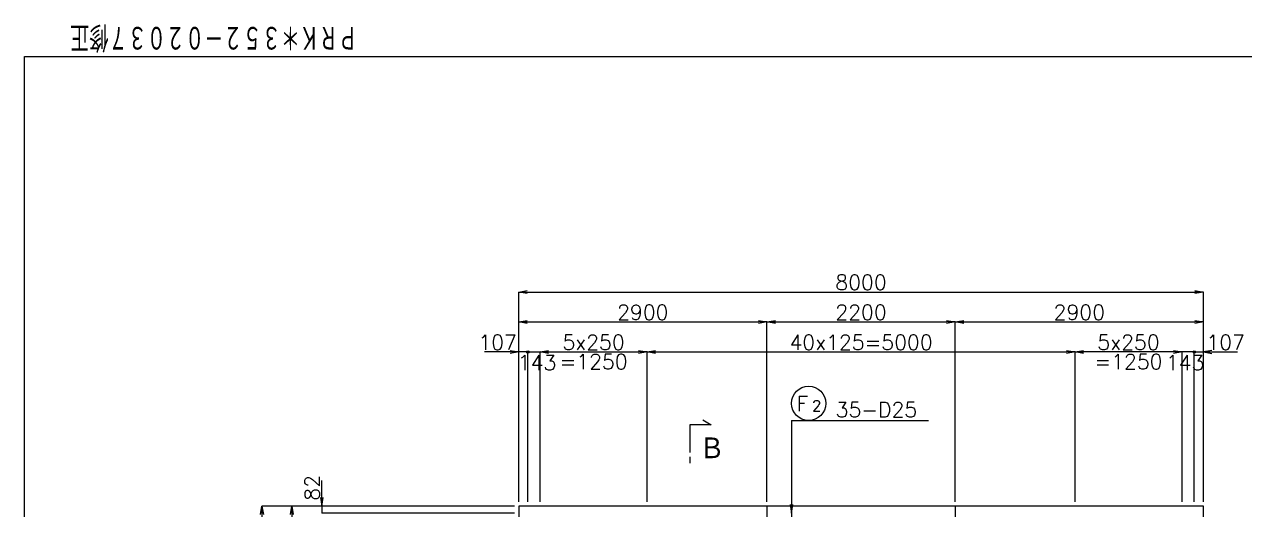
# Model space of a CAD drawing. Header units: millimetres. Extents: x -19525 to 20025, y -14225 to 14225.
# Drawn here: x -19525 to -5269, y 8559 to 14225 of the extents above; entities that cross this region are included whole.
import ezdxf

# ---------------------------------------------------------------- set-up
doc = ezdxf.new("R2010")
doc.units = ezdxf.units.MM
doc.linetypes.add('HIDDEN2', pattern=[4.7625, 3.175, -1.5875])
for name, color, linetype in [('DIM-01', 2, 'Continuous'), ('DIM-02', 2, 'Continuous'), ('GAIKEI-01', 7, 'Continuous'), ('LAYER_15', 7, 'Continuous'), ('TEXT-01', 4, 'Continuous'), ('WAKU-01', 1, 'Continuous')]:
    doc.layers.add(name, color=color, linetype=linetype)
doc.styles.get("Standard").update_dxf_attribs({"font": 'txt.shx', "bigfont": 'bigfont.shx'})
doc.dimstyles.get("Standard").update_dxf_attribs({"dimscale": 50, "dimtxt": 3.5, "dimasz": 2, "dimexe": 0, "dimexo": 1, "dimgap": 0.5, "dimtad": 1, "dimdec": 0, "dimzin": 0, "dimdsep": 46, "dimtxsty": 'Standard', "dimblk1": 'OPEN', "dimblk2": 'OPEN', "dimsah": 1, "dimcen": 0, "dimclrd": 2, "dimclre": 2, "dimclrt": 6, "dimaunit": 1, "dimadec": 0, "dimazin": 0, "dimtfac": 1, "dimtdec": 4, "dimtix": 1, "dimtofl": 0, "dimtmove": 2, "dimatfit": 3, "dimldrblk": 'OPEN', "dimfxl": 0, "dimtolj": 1, "dimtzin": 0, "dimarcsym": 0})

# ---------------------------------------------------------------- blocks, each defined once
blk = doc.blocks.new('_OPEN')
at = {"color": 0, "linetype": 'ByBlock'}
for p, q in [((-1, 0.17), (0, 0)), ((0, 0), (-1, -0.17)), ((0, 0), (-1, 0))]:
    blk.add_line(p, q, dxfattribs=at)
blk = doc.blocks.new('*D20')
at = {"layer": 'DEFPOINTS', "color": 0}
for p in [(-5750, 11100), (-13750, 8600), (-5750, 8600)]:
    blk.add_point(p, dxfattribs=at)
at = {"layer": 'DIM-01', "color": 2, "lineweight": -2}
for p, q in [((-13750, 8650), (-13750, 11100)), ((-13650, 11100), (-5850, 11100)), ((-5750, 8650), (-5750, 11100))]:
    blk.add_line(p, q, dxfattribs=at)
at = {"layer": 'DIM-01', "color": 2, "lineweight": -2, "xscale": 100, "yscale": 100, "zscale": 100, "rotation": 180}
blk.add_blockref('_OPEN', (-13750, 11100), dxfattribs=at)
at = {"layer": 'DIM-01', "color": 2, "lineweight": -2, "xscale": 100, "yscale": 100, "zscale": 100}
blk.add_blockref('_OPEN', (-5750, 11100), dxfattribs=at)
at = {"layer": 'DIM-01', "color": 6, "insert": (-9750, 11212.5), "char_height": 175, "attachment_point": 5}
blk.add_mtext('\\A1;8000', dxfattribs=at)
blk = doc.blocks.new('*D21')
at = {"layer": 'DEFPOINTS', "color": 0}
for p in [(-10850, 10750), (-13750, 8600), (-10850, 8600)]:
    blk.add_point(p, dxfattribs=at)
at = {"layer": 'DIM-01', "color": 2, "lineweight": -2}
for p, q in [((-13650, 10750), (-10950, 10750)), ((-10850, 8650), (-10850, 10750))]:
    blk.add_line(p, q, dxfattribs=at)
at = {"layer": 'DIM-01', "color": 2, "lineweight": -2, "xscale": 100, "yscale": 100, "zscale": 100, "rotation": 180}
blk.add_blockref('_OPEN', (-13750, 10750), dxfattribs=at)
at = {"layer": 'DIM-01', "color": 2, "lineweight": -2, "xscale": 100, "yscale": 100, "zscale": 100}
blk.add_blockref('_OPEN', (-10850, 10750), dxfattribs=at)
at = {"layer": 'DIM-01', "color": 6, "insert": (-12300, 10862.5), "char_height": 175, "attachment_point": 5}
blk.add_mtext('\\A1;2900', dxfattribs=at)
blk = doc.blocks.new('*D22')
at = {"layer": 'DEFPOINTS', "color": 0}
for p in [(-7250, 10400), (-12250, 8600), (-7250, 8600)]:
    blk.add_point(p, dxfattribs=at)
at = {"layer": 'DIM-01', "color": 2, "lineweight": -2}
for p, q in [((-12150, 10400), (-7350, 10400)), ((-7250, 8650), (-7250, 10400))]:
    blk.add_line(p, q, dxfattribs=at)
at = {"layer": 'DIM-01', "color": 2, "lineweight": -2, "xscale": 100, "yscale": 100, "zscale": 100, "rotation": 180}
blk.add_blockref('_OPEN', (-12250, 10400), dxfattribs=at)
at = {"layer": 'DIM-01', "color": 2, "lineweight": -2, "xscale": 100, "yscale": 100, "zscale": 100}
blk.add_blockref('_OPEN', (-7250, 10400), dxfattribs=at)
at = {"layer": 'DIM-01', "color": 6, "insert": (-9750, 10512.5), "char_height": 175, "attachment_point": 5}
blk.add_mtext('\\A1;40x125=5000', dxfattribs=at)
blk = doc.blocks.new('*D23')
at = {"layer": 'DEFPOINTS', "color": 0}
for p in [(-12250, 10400), (-13500, 8600), (-12250, 8600)]:
    blk.add_point(p, dxfattribs=at)
at = {"layer": 'DIM-01', "color": 2, "lineweight": -2}
for p, q in [((-13400, 10400), (-12350, 10400)), ((-12250, 8650), (-12250, 10400))]:
    blk.add_line(p, q, dxfattribs=at)
at = {"layer": 'DIM-01', "color": 2, "lineweight": -2, "xscale": 100, "yscale": 100, "zscale": 100, "rotation": 180}
blk.add_blockref('_OPEN', (-13500, 10400), dxfattribs=at)
at = {"layer": 'DIM-01', "color": 2, "lineweight": -2, "xscale": 100, "yscale": 100, "zscale": 100}
blk.add_blockref('_OPEN', (-12250, 10400), dxfattribs=at)
at = {"layer": 'DIM-01', "color": 6, "char_height": 175, "attachment_point": 5}
for s, insert in [('\\A1;5x250', (-12875, 10512.5)), ('\\A1;=1250', (-12875, 10287.5))]:
    blk.add_mtext(s, dxfattribs=dict(at, insert=insert))
blk = doc.blocks.new('*D24')
at = {"layer": 'DEFPOINTS', "color": 0}
for p in [(-13500, 10400), (-13644, 8600), (-13500, 8600)]:
    blk.add_point(p, dxfattribs=at)
at = {"layer": 'DIM-01', "color": 2, "lineweight": -2}
blk.add_line((-13500, 8650), (-13500, 10400), dxfattribs=at)
at = {"layer": 'DIM-01', "color": 6, "insert": (-13536, 10276), "char_height": 175, "attachment_point": 5}
blk.add_mtext('\\A1;143', dxfattribs=at)
blk = doc.blocks.new('*D25')
at = {"layer": 'DEFPOINTS', "color": 0}
for p in [(-13644, 10400), (-13750, 8600), (-13644, 8600)]:
    blk.add_point(p, dxfattribs=at)
at = {"layer": 'DIM-01', "color": 2, "lineweight": -2}
blk.add_line((-13644, 8650), (-13644, 10400), dxfattribs=at)
at = {"layer": 'DIM-01', "color": 6, "insert": (-13997, 10512), "char_height": 175, "attachment_point": 5}
blk.add_mtext('\\A1;107', dxfattribs=at)
blk = doc.blocks.new('*D26')
at = {"layer": 'DEFPOINTS', "color": 0}
for p in [(-13750, 8600), (-16050, 8518), (-13750, 8518)]:
    blk.add_point(p, dxfattribs=at)
at = {"layer": 'DIM-01', "color": 2, "lineweight": -2}
for p, q in [((-13800, 8600), (-16050, 8600)), ((-13800, 8518), (-16050, 8518))]:
    blk.add_line(p, q, dxfattribs=at)
at = {"layer": 'DIM-01', "color": 6, "insert": (-16163, 8813), "char_height": 175, "attachment_point": 5, "rotation": 90}
blk.add_mtext('\\A1;82', dxfattribs=at)
blk = doc.blocks.new('*D27')
at = {"layer": 'DEFPOINTS', "color": 0}
for p in [(-13750, 8600), (-16750, 100), (-13750, 100)]:
    blk.add_point(p, dxfattribs=at)
at = {"layer": 'DIM-01', "color": 2, "lineweight": -2}
for p, q in [((-13800, 8600), (-16750, 8600)), ((-16750, 8500), (-16750, 200)), ((-13800, 100), (-16750, 100))]:
    blk.add_line(p, q, dxfattribs=at)
at = {"layer": 'DIM-01', "color": 2, "lineweight": -2, "xscale": 100, "yscale": 100, "zscale": 100}
for p, rotation in [((-16750, 8600), 90), ((-16750, 100), 270)]:
    blk.add_blockref('_OPEN', p, dxfattribs=dict(at, rotation=rotation))
at = {"layer": 'DIM-01', "color": 6, "insert": (-16862.5, 4350), "char_height": 175, "attachment_point": 5, "rotation": 90}
blk.add_mtext('\\A1;8500', dxfattribs=at)
blk = doc.blocks.new('*D28')
at = {"layer": 'DEFPOINTS', "color": 0}
for p in [(-13750, 8600), (-16400, 4350), (-16400, 4350)]:
    blk.add_point(p, dxfattribs=at)
at = {"layer": 'DIM-01', "color": 2, "lineweight": -2}
blk.add_line((-16400, 8500), (-16400, 4450), dxfattribs=at)
at = {"layer": 'DIM-01', "color": 2, "lineweight": -2, "xscale": 100, "yscale": 100, "zscale": 100}
for p, rotation in [((-16400, 8600), 90), ((-16400, 4350), 270)]:
    blk.add_blockref('_OPEN', p, dxfattribs=dict(at, rotation=rotation))
at = {"layer": 'DIM-01', "color": 6, "insert": (-16512.5, 6475), "char_height": 175, "attachment_point": 5, "rotation": 90}
blk.add_mtext('\\A1;4250', dxfattribs=at)
blk = doc.blocks.new('*D33')
at = {"layer": 'DEFPOINTS', "color": 0}
for p in [(-8650, 10750), (-10850, 8600), (-8650, 8600)]:
    blk.add_point(p, dxfattribs=at)
at = {"layer": 'DIM-01', "color": 2, "lineweight": -2}
for p, q in [((-10750, 10750), (-8750, 10750)), ((-8650, 8650), (-8650, 10750))]:
    blk.add_line(p, q, dxfattribs=at)
at = {"layer": 'DIM-01', "color": 2, "lineweight": -2, "xscale": 100, "yscale": 100, "zscale": 100, "rotation": 180}
blk.add_blockref('_OPEN', (-10850, 10750), dxfattribs=at)
at = {"layer": 'DIM-01', "color": 2, "lineweight": -2, "xscale": 100, "yscale": 100, "zscale": 100}
blk.add_blockref('_OPEN', (-8650, 10750), dxfattribs=at)
at = {"layer": 'DIM-01', "color": 6, "insert": (-9750, 10862.5), "char_height": 175, "attachment_point": 5}
blk.add_mtext('\\A1;2200', dxfattribs=at)
blk = doc.blocks.new('*D34')
at = {"layer": 'DEFPOINTS', "color": 0}
for p in [(-5750, 10750), (-8650, 8600), (-5750, 8600)]:
    blk.add_point(p, dxfattribs=at)
at = {"layer": 'DIM-01', "color": 2, "lineweight": -2}
blk.add_line((-8550, 10750), (-5850, 10750), dxfattribs=at)
at = {"layer": 'DIM-01', "color": 2, "lineweight": -2, "xscale": 100, "yscale": 100, "zscale": 100, "rotation": 180}
blk.add_blockref('_OPEN', (-8650, 10750), dxfattribs=at)
at = {"layer": 'DIM-01', "color": 2, "lineweight": -2, "xscale": 100, "yscale": 100, "zscale": 100}
blk.add_blockref('_OPEN', (-5750, 10750), dxfattribs=at)
at = {"layer": 'DIM-01', "color": 6, "insert": (-7200, 10862.5), "char_height": 175, "attachment_point": 5}
blk.add_mtext('\\A1;2900', dxfattribs=at)
blk = doc.blocks.new('*D35')
at = {"layer": 'DEFPOINTS', "color": 0}
for p in [(-5750, 10400), (-5857, 8600), (-5750, 8600)]:
    blk.add_point(p, dxfattribs=at)
at = {"layer": 'DIM-01', "color": 2, "lineweight": -2}
blk.add_line((-5857, 8650), (-5857, 10400), dxfattribs=at)
at = {"layer": 'DIM-01', "color": 6, "insert": (-5490, 10512), "char_height": 175, "attachment_point": 5}
blk.add_mtext('\\A1;107', dxfattribs=at)
blk = doc.blocks.new('*D36')
at = {"layer": 'DEFPOINTS', "color": 0}
for p in [(-6000, 10400), (-6000, 8600), (-5857, 8600)]:
    blk.add_point(p, dxfattribs=at)
at = {"layer": 'DIM-01', "color": 2, "lineweight": -2}
blk.add_line((-6000, 8650), (-6000, 10400), dxfattribs=at)
at = {"layer": 'DIM-01', "color": 6, "insert": (-5964, 10276), "char_height": 175, "attachment_point": 5}
blk.add_mtext('\\A1;143', dxfattribs=at)
blk = doc.blocks.new('*D37')
at = {"layer": 'DEFPOINTS', "color": 0}
for p in [(-7250, 10400), (-7250, 8600), (-6000, 8600)]:
    blk.add_point(p, dxfattribs=at)
at = {"layer": 'DIM-01', "color": 2, "lineweight": -2}
for p, q in [((-7250, 8650), (-7250, 10400)), ((-6100, 10400), (-7150, 10400))]:
    blk.add_line(p, q, dxfattribs=at)
at = {"layer": 'DIM-01', "color": 2, "lineweight": -2, "xscale": 100, "yscale": 100, "zscale": 100, "rotation": 180}
blk.add_blockref('_OPEN', (-7250, 10400), dxfattribs=at)
at = {"layer": 'DIM-01', "color": 2, "lineweight": -2, "xscale": 100, "yscale": 100, "zscale": 100}
blk.add_blockref('_OPEN', (-6000, 10400), dxfattribs=at)
at = {"layer": 'DIM-01', "color": 6, "char_height": 175, "attachment_point": 5}
for s, insert in [('\\A1;5x250', (-6625, 10512.5)), ('\\A1;=1250', (-6625, 10287.5))]:
    blk.add_mtext(s, dxfattribs=dict(at, insert=insert))

msp = doc.modelspace()

# ---------------------------------------------------------------- linework, layer by layer
at = {"layer": 'DIM-01'}
for p, q in [((-13750, 10400), (-14150, 10400)), ((-13643.5, 10400), (-13750, 10400)), ((-13643.5, 10400), (-13500, 10400)), ((-5856.5, 10400), (-6000, 10400)), ((-5856.5, 10400), (-5750, 10400)), ((-5750, 10400), (-5350, 10400)), ((-16050, 8600), (-16050, 8900)), ((-16050, 8600), (-16050, 8518.5))]:
    msp.add_line(p, q, dxfattribs=at)
for centre, radius in [((-13643.5, 10400), 15), ((-13643.5, 10400), 7.5), ((-5856.5, 10400), 15), ((-5856.5, 10400), 7.5)]:
    msp.add_circle(centre, radius, dxfattribs=at)
at = {"layer": 'DIM-02', "ltscale": 100}
msp.add_line((-10562.5, 9600), (-10562.5, 4350), dxfattribs=at)
at = {"layer": 'DIM-02'}
msp.add_line((-10562.5, 9600), (-8962.5, 9600), dxfattribs=at)
msp.add_circle((-10362.5, 9800), 200, dxfattribs=at)
at = {"layer": 'GAIKEI-01', "ltscale": 100}
for p, q in [((-5750, 8600), (-13750, 8600)), ((-13750, 8600), (-13750, 100)), ((-5750, 100), (-5750, 8600))]:
    msp.add_line(p, q, dxfattribs=at)
at = {"layer": 'GAIKEI-01', "linetype": 'HIDDEN2', "ltscale": 100}
for p, q in [((-10850, 8600), (-10850, 4350)), ((-8650, 8600), (-8650, 4350))]:
    msp.add_line(p, q, dxfattribs=at)
at = {"layer": 'TEXT-01'}
for p, q in [((-11600, 9607.7), (-11500, 9550)), ((-11750, 9550), (-11750, 9225)), ((-11500, 9550), (-11750, 9550)), ((-11750, 9175), (-11750, 9100))]:
    msp.add_line(p, q, dxfattribs=at)
at = {"layer": 'WAKU-01'}
for p, q in [((-19525, 13850), (20025, 13850)), ((-19525, -13850), (-19525, 13850))]:
    msp.add_line(p, q, dxfattribs=at)

# ---------------------------------------------------------------- block references
at = {"layer": 'DIM-01', "yscale": 100, "zscale": 100}
for p, xscale in [((-13750, 10400), 100), ((-5750, 10400), -100)]:
    msp.add_blockref('_OPEN', p, dxfattribs=dict(at, xscale=xscale))
at = {"layer": 'DIM-01', "xscale": -100, "yscale": 100, "zscale": 100, "rotation": 90}
msp.add_blockref('_OPEN', (-16050, 8600), dxfattribs=at)
at = {"layer": 'DIM-02', "xscale": -100, "yscale": 100, "zscale": 100, "rotation": 90}
msp.add_blockref('_OPEN', (-10562.5, 8518.5), dxfattribs=at)

# ---------------------------------------------------------------- texts
at = {"layer": 'DIM-02', "color": 6}
for s, height, p in [('F', 175, (-10502.3, 9710)), ('2', 125, (-10322.3, 9710)), ('35-D25', 175, (-10046.3, 9638.4))]:
    msp.add_text(s, height=height, dxfattribs=at).set_placement(p)
at = {"layer": 'LAYER_15', "color": 4, "width": 0.678}
msp.add_text('\u3000ＰＲＫ＊３５２－０２０３７修正', height=300, rotation=180, dxfattribs=at).set_placement((-15410, 14225))
at = {"layer": 'TEXT-01'}
msp.add_text('Ｂ', height=275, dxfattribs=at).set_placement((-11643.6, 9132.8))

# ---------------------------------------------------------------- dimensions: what is measured, and where the dimension line sits
at = {"layer": 'DIM-01'}
dim = msp.add_linear_dim(base=(-5750, 11100), p1=(-13750, 8600), p2=(-5750, 8600), dimstyle='Standard', dxfattribs=at)
dim.commit()
dim.dimension.update_dxf_attribs({"geometry": '*D20', "text_midpoint": (-9750, 11212.5)})
for base, p1, p2, override, picture, middle in [((-10850, 10750), (-13750, 8600), (-10850, 8600), {"dimblk1": 'OPEN', "dimblk2": 'OPEN', "dimse1": 1}, '*D21', (-12300, 10862.5)), ((-8650, 10750), (-10850, 8600), (-8650, 8600), {"dimblk1": 'OPEN', "dimblk2": 'OPEN', "dimse1": 1}, '*D33', (-9750, 10862.5)), ((-5750, 10750), (-8650, 8600), (-5750, 8600), {"dimblk1": 'OPEN', "dimblk2": 'OPEN', "dimse1": 1, "dimse2": 1}, '*D34', (-7200, 10862.5))]:
    dim = msp.add_linear_dim(base=base, p1=p1, p2=p2, dimstyle='Standard', override=override, dxfattribs=at)
    dim.commit()
    dim.dimension.update_dxf_attribs({"geometry": picture, "text_midpoint": middle})
for base, p1, p2, override, picture, middle in [((-13643.5, 10400), (-13750, 8600), (-13643.5, 8600), {"dimblk1": 'OPEN', "dimblk2": 'OPEN', "dimse1": 1}, '*D25', (-13997.1358727, 10512.5)), ((-5750, 10400), (-5856.5, 8600), (-5750, 8600), {"dimblk1": 'OPEN', "dimblk2": 'OPEN', "dimse2": 1}, '*D35', (-5490.1109666, 10512.5))]:
    dim = msp.add_linear_dim(base=base, p1=p1, p2=p2, dimstyle='Standard', override=override, dxfattribs=at)
    dim.commit()
    dim.dimension.update_dxf_attribs({"geometry": picture, "text_midpoint": middle, "dimtype": 160})
for base, p1, p2, text, picture, middle in [((-12250, 10400), (-13500, 8600), (-12250, 8600), '5x250\\X=<>', '*D23', (-12875, 10400)), ((-7250, 10400), (-12250, 8600), (-7250, 8600), '40x125=<>', '*D22', (-9750, 10512.5)), ((-7250, 10400), (-6000, 8600), (-7250, 8600), '5x250\\X=<>', '*D37', (-6625, 10400))]:
    dim = msp.add_linear_dim(base=base, p1=p1, p2=p2, text=text, dimstyle='Standard', override={"dimblk1": 'OPEN', "dimblk2": 'OPEN', "dimse1": 1}, dxfattribs=at)
    dim.commit()
    dim.dimension.update_dxf_attribs({"geometry": picture, "text_midpoint": middle})
for base, p1, p2, picture, middle in [((-13500, 10400), (-13643.5, 8600), (-13500, 8600), '*D24', (-13535.6, 10276)), ((-6000, 10400), (-5856.5, 8600), (-6000, 8600), '*D36', (-5964.4, 10276))]:
    dim = msp.add_linear_dim(base=base, p1=p1, p2=p2, text='143', dimstyle='Standard', override={"dimblk1": 'OPEN', "dimblk2": 'OPEN', "dimse1": 1}, dxfattribs=at)
    dim.commit()
    dim.dimension.update_dxf_attribs({"geometry": picture, "text_midpoint": middle, "dimtype": 160})
dim = msp.add_linear_dim(base=(-16050, 8518.5), p1=(-13750, 8600), p2=(-13750, 8518.5), angle=90, dimstyle='Standard', override={"dimblk1": 'OPEN', "dimblk2": 'OPEN'}, dxfattribs=at)
dim.commit()
dim.dimension.update_dxf_attribs({"geometry": '*D26', "text_midpoint": (-16162.5, 8813.4380312), "dimtype": 160})
dim = msp.add_linear_dim(base=(-16750, 100), p1=(-13750, 8600), p2=(-13750, 100), angle=90, dimstyle='Standard', dxfattribs=at)
dim.commit()
dim.dimension.update_dxf_attribs({"geometry": '*D27', "text_midpoint": (-16862.5, 4350)})
dim = msp.add_linear_dim(base=(-16400, 4350), p1=(-13750, 8600), p2=(-16400, 4350), angle=90, dimstyle='Standard', override={"dimblk1": 'OPEN', "dimblk2": 'OPEN', "dimse1": 1, "dimse2": 1}, dxfattribs=at)
dim.commit()
dim.dimension.update_dxf_attribs({"geometry": '*D28', "text_midpoint": (-16512.5, 6475)})

doc.saveas('drawing.dxf')
